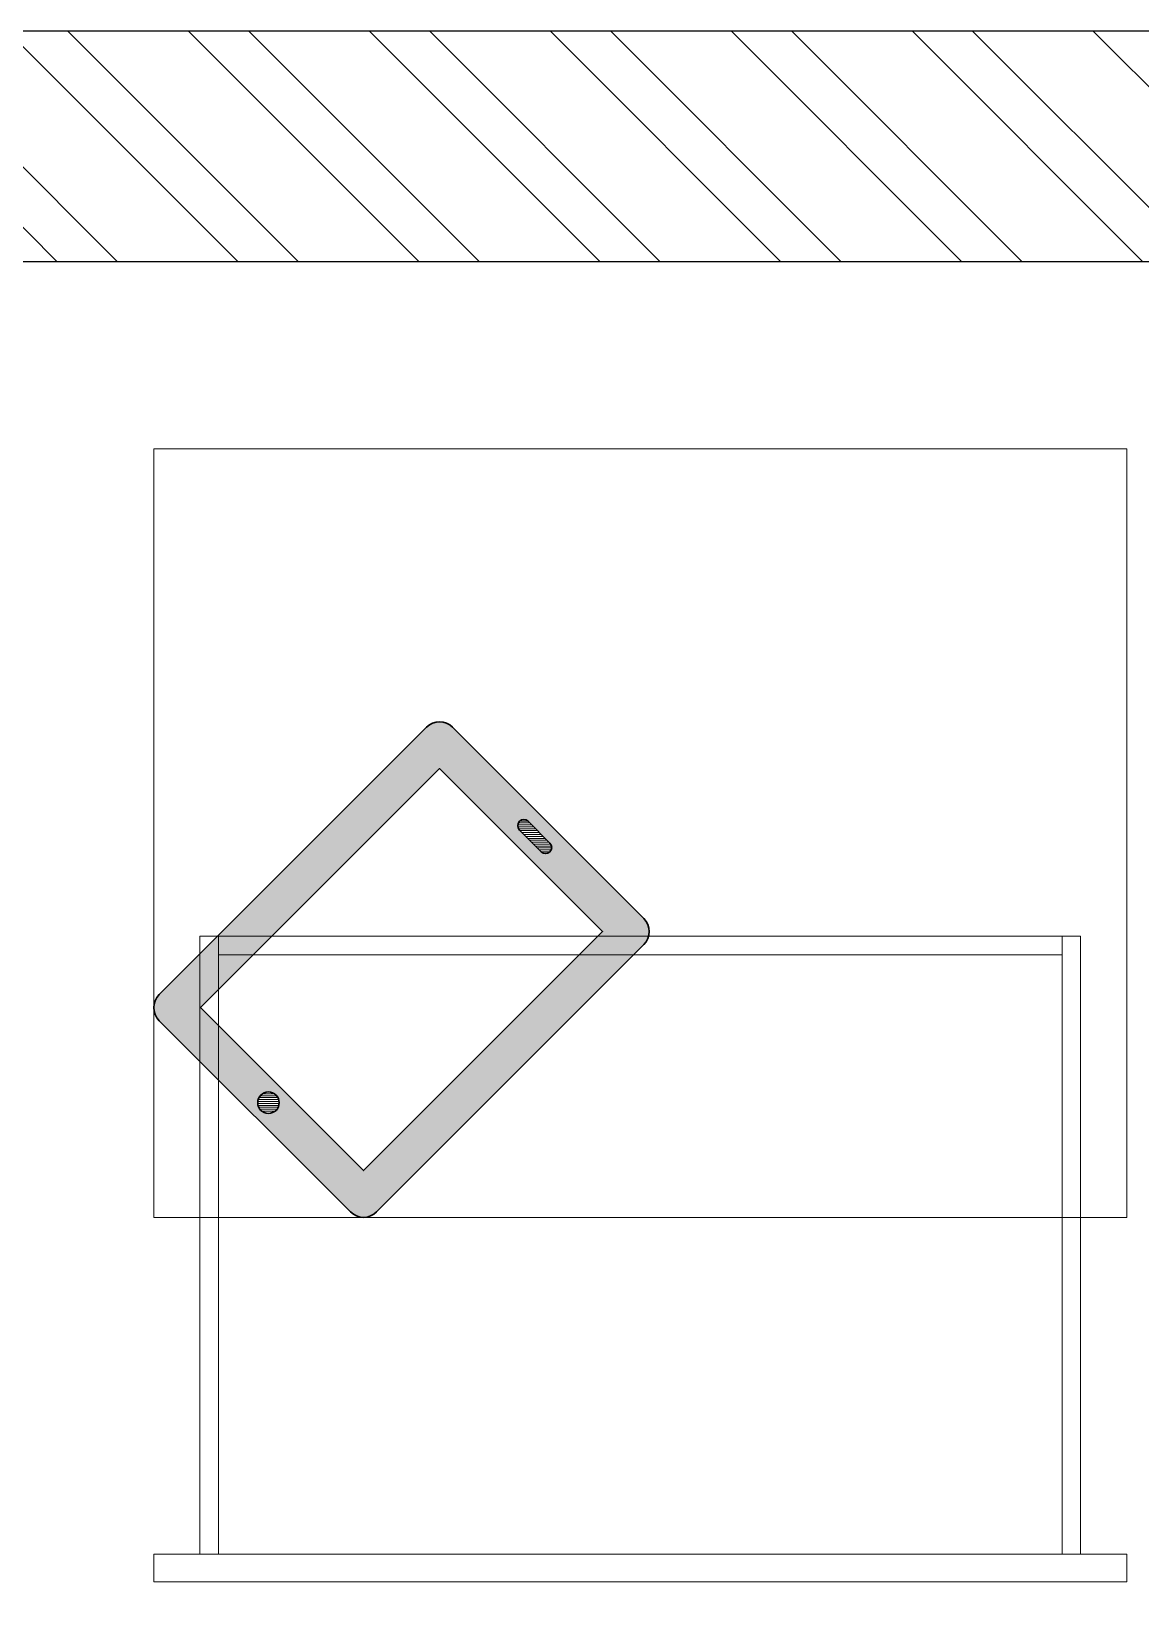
# Model space of a CAD drawing. Header units: feet. Extents: x 3060731 to 3073674, y -5462724 to -5455094.
# Drawn here: x 3070609 to 3071331, y -5456112 to -5455094 of the extents above; entities that cross this region are included whole.
import ezdxf

# ---------------------------------------------------------------- set-up
doc = ezdxf.new("R2010")
doc.units = ezdxf.units.FT
doc.header["$LTSCALE"] = 33
doc.header["$MEASUREMENT"] = 0
doc.layers.add('A-WALL', color=1, linetype='Continuous')
for name, color, linetype, lineweight in [('LENS-FURNITURE', 13, 'Continuous', 9), ('LENS_DIMENSION', 193, 'Continuous', 0), ('LN-HATCH', 251, 'Continuous', 0)]:
    doc.layers.add(name, color=color, linetype=linetype, lineweight=lineweight)

# ---------------------------------------------------------------- blocks, each defined once
blk = doc.blocks.new('A$C050f36e8')
at = {"layer": 'LN-HATCH'}
h = blk.add_hatch(dxfattribs=at)
h.set_pattern_fill('ANSI32', color=256, scale=222, angle=-90.00000000000001)
h.set_pattern_definition([(315, (-2979398.291649176, 5461559.516613895), (58.86663953378009, 58.86663953378008), []), (315, (-2979398.291649176, 5461520.272187605), (58.86663953378009, 58.86663953378008), [])])
h.paths.add_polyline_path([(-1395, 4300.000000003725), (-1395, 6990.000000003725), (-1545, 6990.000000003725), (-1545, 4300.000000003725)])
h.paths.add_polyline_path([(-1395.000000000931, 1790.000000003725), (-1395, 3130), (-1545, 3130), (-1545, 1790.000000003725)])
h.paths.add_polyline_path([(-150, 1240.000000003725), (-150, 150.0000000037253), (-585, 150.0000000037253), (-585, 3.7252903e-09), (0, 3.7252903e-09), (0, 1390.000000003725), (-1395, 1390.000000003725), (-1395, 1240.000000003725)])
h.paths.add_polyline_path([(-1185, 3.7252903e-09), (-1185, 150.0000000037253), (-2450, 150.0000000037253), (-2450, 1390.000000003725), (-2600, 1390.000000003725), (-2600, 150.0000000037253), (-4755, 150.0000000037253), (-4755, 3.7252903e-09)])
h.paths.add_polyline_path([(-1645, 7480.000000003726), (-1645, 7630.000000003725), (-4755, 7630.000000003725), (-4755, 7480.000000003726)])
h.paths.add_polyline_path([(-9265, 7480.000000003726), (-9265, 7630.000000003725), (-12530, 7630.000000003725), (-12530, 7480.000000003726)])
h.paths.add_polyline_path([(-9265, 3.7252903e-09), (-9265, 150.0000000037253), (-12530, 150.0000000037253), (-12530, 3.7252903e-09)])
at = {"layer": 'A-WALL'}
for p, q in [((-1645, 7630.000000003725), (-4755, 7630.000000003725)), ((-1645, 7480.000000003726), (-4755, 7480.000000003726))]:
    blk.add_line(p, q, dxfattribs=at)
blk = doc.blocks.new('TRIAL SET CABINET 633x500')
at = {"layer": 'LENS-FURNITURE'}
h = blk.add_hatch(color=9, dxfattribs=at)
h.dxf.hatch_style = 1
edge = h.paths.add_edge_path()
edge.add_line((-8.54246803093703, -981.9670201920668), (115.9083254579454, -857.5162267031847))
edge.add_arc((107.4230440836399, -849.030945328879), 12.00000000009463, 315, 405)
edge.add_line((115.9083254579454, -840.5456639545736), (-58.03994271345434, -666.5973957831737))
edge.add_arc((-66.52522408775982, -675.0826771574792), 12.00000000009463, 45.00000000000002, 135)
edge.add_line((-75.01050546206531, -666.5973957831737), (-199.4612989509478, -791.0481892720562))
edge.add_arc((-190.9760175766423, -799.5334706454303), 11.99999999943607, 135.0000000031442, 225.0000000031442)
edge.add_line((-199.4612989500165, -808.0187520197359), (-25.5130307786167, -981.967020191136))
edge.add_arc((-17.02774940431148, -973.4817388177615), 11.99999999943605, 224.9999999968574, 314.9999999968578)
h.paths.add_polyline_path([(-17.02774940524252, -955.0969625067663), (89.03826777357607, -849.0309453279477), (-66.52522408775982, -693.4674534666119), (-172.5912412665784, -799.5334706454305)], flags=16)
edge = h.paths.add_edge_path(flags=16)
edge.add_line((-138.2965623782947, -741.9042679787381), (-124.1544267544522, -727.7621323548956))
edge.add_arc((-121.3259996296837, -730.5905594796641), 4.000000000031514, 45.00000000000051, 134.9999999999996, ccw=False)
edge.add_arc((-121.3259996296838, -730.5905594796641), 4.000000000031584, -45.000000000000625, 44.999999999999375, ccw=False)
edge.add_line((-118.4975725049153, -733.4189866044327), (-132.6397081287578, -747.561122228275))
edge.add_arc((-135.4681352535263, -744.7326951035067), 4.000000000031524, 225.0000000000006, 314.99999999999966, ccw=False)
edge.add_arc((-135.4681352535261, -744.7326951035066), 4.000000000031665, 135.0000000000006, 225.0000000000006, ccw=False)
edge = h.paths.add_edge_path(flags=16)
edge.add_arc((44.84409394953398, -910.9027886827243), 7, 0, 360)
at = {"layer": 'LENS-FURNITURE', "lineweight": 0}
h = blk.add_hatch(dxfattribs=at)
h.set_pattern_fill('ANSI31', color=252, scale=10, angle=405)
h.set_pattern_definition([(90, (-3772352.875833935, -3684050.327587578), (-1.25, 2e-16), [])])
edge = h.paths.add_edge_path()
edge.add_line((-138.2965623782947, -741.9042679787381), (-124.1544267544522, -727.7621323548956))
edge.add_arc((-121.3259996296837, -730.5905594796641), 4.000000000031514, 45.00000000000051, 134.9999999999996, ccw=False)
edge.add_arc((-121.3259996296838, -730.5905594796641), 4.000000000031584, -45.000000000000625, 44.999999999999375, ccw=False)
edge.add_line((-118.4975725049153, -733.4189866044327), (-132.6397081287578, -747.561122228275))
edge.add_arc((-135.4681352535263, -744.7326951035067), 4.000000000031524, 225.0000000000006, 314.99999999999966, ccw=False)
edge.add_arc((-135.4681352535261, -744.7326951035066), 4.000000000031665, 135.0000000000006, 225.0000000000006, ccw=False)
edge = h.paths.add_edge_path()
edge.add_arc((44.84409394953398, -910.9027886827243), 7, 0, 360)
blk.add_circle((0, 0), 50.09224864585668)
at = {"layer": 'LENS-FURNITURE'}
blk.add_lwpolyline([(119.4230440827086, -352.4817388160154), (119.4230440827086, -985.4817388160156), (-380.5769559172913, -985.4817388160156), (-380.5769559172913, -352.4817388160154)], close=True, dxfattribs=at)
at = {"layer": 'LENS-FURNITURE', "color": 146}
for points in [[(338.5359051078558, -352.4817388160154), (338.5359051078558, -985.4817388160156), (356.5359051078559, -985.4817388160156), (356.5359051078559, -352.4817388160154)], [(-63.4640948921442, -382.4817388160154), (-63.4640948921442, -394.4817388160154), (338.5359051078558, -394.4817388160154), (338.5359051078558, -382.4817388160154)], [(-63.4640948921442, -394.4817388160154), (-63.4640948921442, -943.4817388160153), (-51.4640948921442, -943.4817388160153), (-51.4640948921442, -394.4817388160154)], [(-63.4640948921442, -955.4817388160152), (-63.4640948921442, -943.4817388160153), (338.5359051078558, -943.4817388160153), (338.5359051078558, -955.4817388160152)]]:
    blk.add_lwpolyline(points, close=True, dxfattribs=at)
at = {"layer": 'LENS-FURNITURE', "color": 18, "lineweight": 30}
for points in [[(-8.54246803093703, -981.9670201920668), (115.9083254579454, -857.5162267031847, 0.4142135623730951), (115.9083254579454, -840.5456639545736), (-58.03994271345434, -666.5973957831737, 0.4142135623730951), (-75.01050546206531, -666.5973957831737), (-199.4612989509478, -791.0481892720562, 0.4142135623730951), (-199.4612989500165, -808.0187520197359), (-25.51303077861669, -981.967020191136, 0.4142135623730951)], [(-138.2965623782947, -741.9042679787381), (-124.1544267544522, -727.7621323548956, -0.4142135623730951), (-118.4975725049153, -727.7621323548956), (-118.4975725049153, -727.7621323548956, -0.4142135623730951), (-118.4975725049153, -733.4189866044327), (-132.6397081287578, -747.561122228275, -0.4142135623730951), (-138.2965623782947, -747.561122228275), (-138.2965623782947, -747.561122228275, -0.4142135623730951)]]:
    blk.add_lwpolyline(points, format="xyb", close=True, dxfattribs=at)
blk.add_lwpolyline([(-17.02774940524252, -955.0969625067663), (89.03826777357607, -849.0309453279477), (-66.52522408775982, -693.4674534666119), (-172.5912412665784, -799.5334706454305)], close=True, dxfattribs=at)
blk.add_circle((44.84409394953398, -910.9027886827243), 7, dxfattribs=at)

msp = doc.modelspace()

# ---------------------------------------------------------------- block references
at = {"layer": 'LENS-FURNITURE', "rotation": 270}
msp.add_blockref('TRIAL SET CABINET 633x500', (3071674.334403312, -5455746.838458436), dxfattribs=at)
at = {"layer": 'LENS_DIMENSION'}
msp.add_blockref('A$C050f36e8', (3073673.861218098, -5462724.443461719), dxfattribs=at)

doc.saveas('drawing.dxf')
